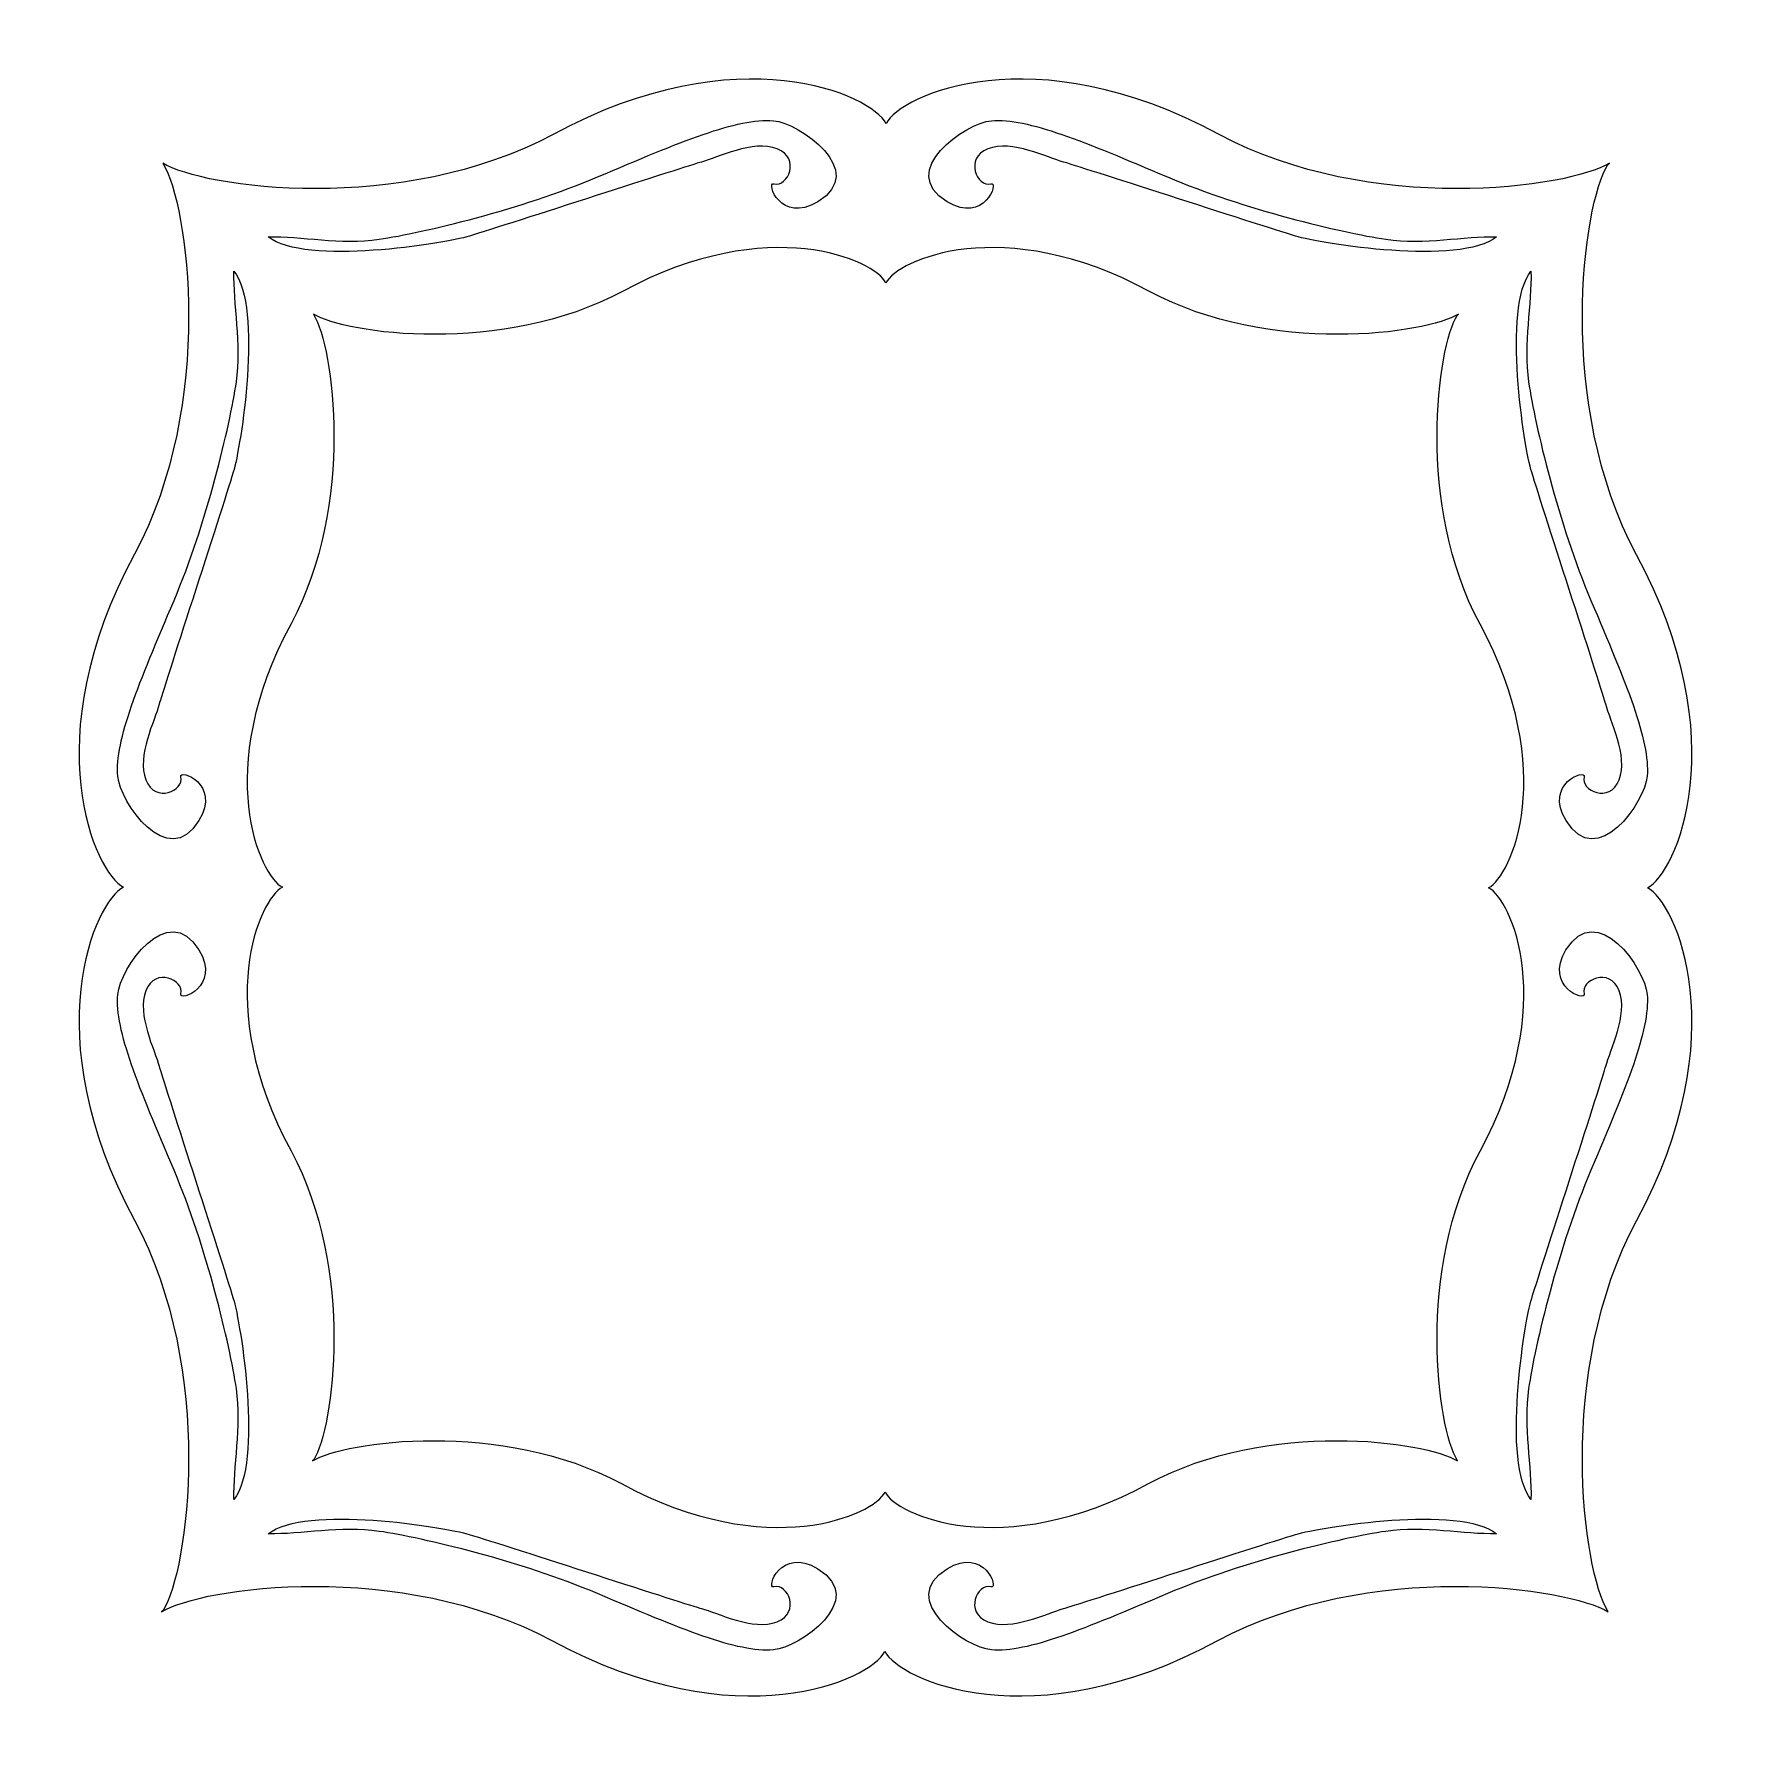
# Model space of a CAD drawing. Header units: centimetres. Extents: x -11.5 to 11.6, y -11.7 to 11.4.
import ezdxf

# ---------------------------------------------------------------- set-up
doc = ezdxf.new("R2010")
doc.units = ezdxf.units.CM
doc.header["$MEASUREMENT"] = 0
doc.layers.add('Camada 1', color=7, linetype='Continuous')

msp = doc.modelspace()

# ---------------------------------------------------------------- linework, layer by layer
at = {"layer": 'Camada 1'}
msp.add_open_spline([(9.81595, 9.62455), (9.47683, 9.09157), (9.10263, 6.38782), (10.20356, 4.3432), (10.20356, 4.3432), (11.56024, 1.82365), (10.73656, 0.03091), (10.34892, -0.16292), (10.34892, -0.16292), (10.73651, -0.35673), (11.56024, -2.14952), (10.20356, -4.66909), (10.20356, -4.66909), (9.10263, -6.71368), (9.47678, -9.41749), (9.81595, -9.95044), (9.81595, -9.95044), (9.81595, -9.95044), (9.81934, -9.96362), (9.81934, -9.96362), (9.81934, -9.96362), (9.28634, -9.62448), (6.58259, -9.25025), (4.53799, -10.35123), (4.53799, -10.35123), (2.01842, -11.70785), (0.2257, -10.88421), (0.03184, -10.49657), (0.03184, -10.49657), (-0.16197, -10.88416), (-1.95473, -11.70786), (-4.47428, -10.35123), (-4.47428, -10.35123), (-6.5189, -9.25025), (-9.22265, -9.62442), (-9.75563, -9.96362), (-9.75563, -9.96362), (-9.75563, -9.96362), (-9.73658, -9.94208), (-9.73658, -9.94208), (-9.73658, -9.94208), (-9.39741, -9.40908), (-9.02326, -6.70535), (-10.12419, -4.66073), (-10.12419, -4.66073), (-11.48087, -2.14118), (-10.65717, -0.34844), (-10.26955, -0.15461), (-10.26955, -0.15461), (-10.65716, 0.0392), (-11.48087, 1.83196), (-10.12419, 4.35156), (-10.12419, 4.35156), (-9.02323, 6.39618), (-9.3974, 9.09993), (-9.73657, 9.63291), (-9.73657, 9.63291), (-9.73657, 9.63291), (-9.73993, 9.64609), (-9.73993, 9.64609), (-9.73993, 9.64609), (-9.20695, 9.30692), (-6.5032, 8.93277), (-4.45858, 10.0337), (-4.45858, 10.0337), (-1.93901, 11.39038), (-0.14627, 10.56668), (0.04759, 10.17906), (0.04759, 10.17906), (0.24137, 10.56667), (2.03416, 11.39038), (4.55371, 10.0337), (4.55371, 10.0337), (6.59833, 8.93274), (9.30211, 9.30692), (9.83506, 9.64609), (9.83506, 9.64609), (9.83506, 9.64609), (9.81595, 9.62455), (9.81595, 9.62455)], degree=3, knots=[0, 0, 0, 0, 0.04761905, 0.04761905, 0.04761905, 0.04761905, 0.0952381, 0.0952381, 0.0952381, 0.0952381, 0.14285714, 0.14285714, 0.14285714, 0.14285714, 0.19047619, 0.19047619, 0.19047619, 0.19047619, 0.23809524, 0.23809524, 0.23809524, 0.23809524, 0.28571429, 0.28571429, 0.28571429, 0.28571429, 0.33333333, 0.33333333, 0.33333333, 0.33333333, 0.38095238, 0.38095238, 0.38095238, 0.38095238, 0.42857143, 0.42857143, 0.42857143, 0.42857143, 0.47619048, 0.47619048, 0.47619048, 0.47619048, 0.52380952, 0.52380952, 0.52380952, 0.52380952, 0.57142857, 0.57142857, 0.57142857, 0.57142857, 0.61904762, 0.61904762, 0.61904762, 0.61904762, 0.66666667, 0.66666667, 0.66666667, 0.66666667, 0.71428571, 0.71428571, 0.71428571, 0.71428571, 0.76190476, 0.76190476, 0.76190476, 0.76190476, 0.80952381, 0.80952381, 0.80952381, 0.80952381, 0.85714286, 0.85714286, 0.85714286, 0.85714286, 0.9047619, 0.9047619, 0.9047619, 0.9047619, 1, 1, 1, 1], dxfattribs=at)
at = {"layer": 'Camada 1', "color": 7}
for points, knots in [([(-0.87671, 9.12054), (-0.18234, 9.54149), (-1.13293, 10.19052), (-1.47692, 10.21896), (-1.47692, 10.21896), (-1.965, 10.25928), (-2.73668, 9.93363), (-3.85674, 9.45757), (-3.85674, 9.45757), (-4.88475, 9.02061), (-6.21553, 8.70237), (-6.81309, 8.61437), (-6.81309, 8.61437), (-7.3331, 8.5378), (-7.87137, 8.65898), (-8.31188, 8.64673), (-8.31188, 8.64673), (-7.81938, 8.25065), (-5.92428, 8.55413), (-5.5918, 8.65607), (-5.5918, 8.65607), (-5.03512, 8.82683), (-2.61765, 9.61487), (-2.45077, 9.65881), (-2.45077, 9.65881), (-2.23603, 9.71533), (-1.75253, 9.96554), (-1.42741, 9.83889), (-1.42741, 9.83889), (-1.10234, 9.71226), (-1.28295, 9.31414), (-1.46906, 9.36492), (-1.46906, 9.36492), (-1.58608, 9.39685), (-1.37585, 8.81797), (-0.87671, 9.12054)], [0, 0, 0, 0, 0.1, 0.1, 0.1, 0.1, 0.2, 0.2, 0.2, 0.2, 0.3, 0.3, 0.3, 0.3, 0.4, 0.4, 0.4, 0.4, 0.5, 0.5, 0.5, 0.5, 0.6, 0.6, 0.6, 0.6, 0.7, 0.7, 0.7, 0.7, 0.8, 0.8, 0.8, 0.8, 1, 1, 1, 1]), ([(1.46678, 9.36491), (1.28067, 9.31411), (1.10004, 9.71223), (1.42513, 9.83888), (1.42513, 9.83888), (1.75025, 9.96554), (2.23375, 9.71532), (2.44846, 9.6588), (2.44846, 9.6588), (2.61536, 9.61485), (5.03283, 8.82682), (5.58951, 8.65606), (5.58951, 8.65606), (5.92193, 8.55409), (7.81704, 8.25064), (8.30959, 8.64672), (8.30959, 8.64672), (7.86909, 8.65897), (7.33082, 8.53779), (6.8108, 8.61436), (6.8108, 8.61436), (6.21324, 8.70236), (4.88246, 9.0206), (3.85448, 9.45756), (3.85448, 9.45756), (2.73442, 9.93362), (1.96274, 10.2593), (1.47466, 10.21895), (1.47466, 10.21895), (1.13068, 10.19051), (0.18008, 9.54148), (0.87445, 9.12053), (0.87445, 9.12053), (1.37352, 8.81797), (1.58373, 9.39685), (1.46678, 9.36491)], [0, 0, 0, 0, 0.1, 0.1, 0.1, 0.1, 0.2, 0.2, 0.2, 0.2, 0.3, 0.3, 0.3, 0.3, 0.4, 0.4, 0.4, 0.4, 0.5, 0.5, 0.5, 0.5, 0.6, 0.6, 0.6, 0.6, 0.7, 0.7, 0.7, 0.7, 0.8, 0.8, 0.8, 0.8, 1, 1, 1, 1]), ([(7.77763, 7.58474), (7.50918, 7.16289), (7.21304, 5.02286), (8.08447, 3.40453), (8.08447, 3.40453), (9.15826, 1.41031), (8.5063, -0.00862), (8.19954, -0.16208), (8.19954, -0.16208), (8.5063, -0.31549), (9.15826, -1.73447), (8.08447, -3.72872), (8.08447, -3.72872), (7.21304, -5.34702), (7.50921, -7.4871), (7.77763, -7.90893), (7.77763, -7.90893), (7.77763, -7.90893), (7.7803, -7.91935), (7.7803, -7.91935), (7.7803, -7.91935), (7.35845, -7.6509), (5.21842, -7.3547), (3.60012, -8.22616), (3.60012, -8.22616), (1.60588, -9.29995), (0.18694, -8.64801), (0.03348, -8.3412), (0.03348, -8.3412), (-0.1199, -8.64801), (-1.53889, -9.29994), (-3.5331, -8.22616), (-3.5331, -8.22616), (-5.15142, -7.3547), (-7.29145, -7.6509), (-7.71331, -7.91935), (-7.71331, -7.91935), (-7.71331, -7.91935), (-7.69823, -7.90231), (-7.69823, -7.90231), (-7.69823, -7.90231), (-7.42978, -7.48043), (-7.13364, -5.3404), (-8.00501, -3.72208), (-8.00501, -3.72208), (-9.07882, -1.72786), (-8.42686, -0.3089), (-8.12008, -0.15547), (-8.12008, -0.15547), (-8.42689, -0.00206), (-9.07885, 1.4169), (-8.00501, 3.41114), (-8.00501, 3.41114), (-7.1336, 5.02946), (-7.42978, 7.16949), (-7.69823, 7.59135), (-7.69823, 7.59135), (-7.69823, 7.59135), (-7.7009, 7.6018), (-7.7009, 7.6018), (-7.7009, 7.6018), (-7.27905, 7.33335), (-5.13902, 7.03721), (-3.52069, 7.90858), (-3.52069, 7.90858), (-1.52645, 8.98239), (-0.10746, 8.33043), (0.04597, 8.02365), (0.04597, 8.02365), (0.19935, 8.33046), (1.61834, 8.98242), (3.61255, 7.90858), (3.61255, 7.90858), (5.23087, 7.03717), (7.37093, 7.33332), (7.79276, 7.6018), (7.79276, 7.6018), (7.79276, 7.6018), (7.77763, 7.58474), (7.77763, 7.58474)], [0, 0, 0, 0, 0.04761905, 0.04761905, 0.04761905, 0.04761905, 0.0952381, 0.0952381, 0.0952381, 0.0952381, 0.14285714, 0.14285714, 0.14285714, 0.14285714, 0.19047619, 0.19047619, 0.19047619, 0.19047619, 0.23809524, 0.23809524, 0.23809524, 0.23809524, 0.28571429, 0.28571429, 0.28571429, 0.28571429, 0.33333333, 0.33333333, 0.33333333, 0.33333333, 0.38095238, 0.38095238, 0.38095238, 0.38095238, 0.42857143, 0.42857143, 0.42857143, 0.42857143, 0.47619048, 0.47619048, 0.47619048, 0.47619048, 0.52380952, 0.52380952, 0.52380952, 0.52380952, 0.57142857, 0.57142857, 0.57142857, 0.57142857, 0.61904762, 0.61904762, 0.61904762, 0.61904762, 0.66666667, 0.66666667, 0.66666667, 0.66666667, 0.71428571, 0.71428571, 0.71428571, 0.71428571, 0.76190476, 0.76190476, 0.76190476, 0.76190476, 0.80952381, 0.80952381, 0.80952381, 0.80952381, 0.85714286, 0.85714286, 0.85714286, 0.85714286, 0.9047619, 0.9047619, 0.9047619, 0.9047619, 1, 1, 1, 1]), ([(-9.49501, 1.33904), (-9.44421, 1.15293), (-9.84233, 0.9723), (-9.96898, 1.29739), (-9.96898, 1.29739), (-10.09564, 1.62251), (-9.84542, 2.10598), (-9.7889, 2.32072), (-9.7889, 2.32072), (-9.74495, 2.48759), (-8.95692, 4.90506), (-8.78616, 5.46175), (-8.78616, 5.46175), (-8.68419, 5.7942), (-8.38074, 7.6893), (-8.77682, 8.18183), (-8.77682, 8.18183), (-8.78907, 7.74133), (-8.66789, 7.20306), (-8.74446, 6.68307), (-8.74446, 6.68307), (-8.83246, 6.08551), (-9.1507, 4.75473), (-9.58766, 3.72672), (-9.58766, 3.72672), (-10.06372, 2.60666), (-10.3894, 1.83498), (-10.34905, 1.3469), (-10.34905, 1.3469), (-10.32061, 1.00292), (-9.67158, 0.05232), (-9.25063, 0.74669), (-9.25063, 0.74669), (-8.94804, 1.24575), (-9.52692, 1.45599), (-9.49501, 1.33904)], [0, 0, 0, 0, 0.1, 0.1, 0.1, 0.1, 0.2, 0.2, 0.2, 0.2, 0.3, 0.3, 0.3, 0.3, 0.4, 0.4, 0.4, 0.4, 0.5, 0.5, 0.5, 0.5, 0.6, 0.6, 0.6, 0.6, 0.7, 0.7, 0.7, 0.7, 0.8, 0.8, 0.8, 0.8, 1, 1, 1, 1]), ([(9.24826, 0.74661), (9.66921, 0.05224), (10.31824, 1.00283), (10.34673, 1.34682), (10.34673, 1.34682), (10.387, 1.8349), (10.06138, 2.60658), (9.58534, 3.72664), (9.58534, 3.72664), (9.14835, 4.75465), (8.83014, 6.08543), (8.74214, 6.68299), (8.74214, 6.68299), (8.66554, 7.203), (8.78678, 7.74127), (8.77453, 8.18175), (8.77453, 8.18175), (8.37845, 7.68925), (8.68193, 5.79415), (8.7839, 5.46167), (8.7839, 5.46167), (8.95464, 4.90499), (9.7427, 2.48752), (9.78662, 2.32064), (9.78662, 2.32064), (9.84316, 2.1059), (10.09338, 1.62243), (9.96672, 1.29731), (9.96672, 1.29731), (9.84009, 0.97222), (9.44195, 1.15285), (9.49275, 1.33896), (9.49275, 1.33896), (9.52456, 1.45599), (8.94568, 1.24575), (9.24826, 0.74661)], [0, 0, 0, 0, 0.1, 0.1, 0.1, 0.1, 0.2, 0.2, 0.2, 0.2, 0.3, 0.3, 0.3, 0.3, 0.4, 0.4, 0.4, 0.4, 0.5, 0.5, 0.5, 0.5, 0.6, 0.6, 0.6, 0.6, 0.7, 0.7, 0.7, 0.7, 0.8, 0.8, 0.8, 0.8, 1, 1, 1, 1]), ([(-9.25061, -1.00448), (-9.67156, -0.31013), (-10.32059, -1.26073), (-10.34903, -1.60471), (-10.34903, -1.60471), (-10.38935, -2.09279), (-10.0637, -2.86447), (-9.58764, -3.98453), (-9.58764, -3.98453), (-9.15068, -5.01254), (-8.83244, -6.34329), (-8.74444, -6.94085), (-8.74444, -6.94085), (-8.66787, -7.46086), (-8.78905, -7.99913), (-8.7768, -8.43964), (-8.7768, -8.43964), (-8.38072, -7.94714), (-8.6842, -6.05204), (-8.78614, -5.71956), (-8.78614, -5.71956), (-8.9569, -5.16288), (-9.74494, -2.74541), (-9.78888, -2.57851), (-9.78888, -2.57851), (-9.8454, -2.3638), (-10.09561, -1.8803), (-9.96896, -1.55518), (-9.96896, -1.55518), (-9.84233, -1.23009), (-9.44421, -1.41072), (-9.49499, -1.59683), (-9.49499, -1.59683), (-9.52692, -1.71383), (-8.94804, -1.50361), (-9.25061, -1.00448)], [0, 0, 0, 0, 0.1, 0.1, 0.1, 0.1, 0.2, 0.2, 0.2, 0.2, 0.3, 0.3, 0.3, 0.3, 0.4, 0.4, 0.4, 0.4, 0.5, 0.5, 0.5, 0.5, 0.6, 0.6, 0.6, 0.6, 0.7, 0.7, 0.7, 0.7, 0.8, 0.8, 0.8, 0.8, 1, 1, 1, 1]), ([(9.49263, -1.59688), (9.44183, -1.41077), (9.83998, -1.23014), (9.9666, -1.55523), (9.9666, -1.55523), (10.09326, -1.88035), (9.84304, -2.36385), (9.7865, -2.57856), (9.7865, -2.57856), (9.74258, -2.74546), (8.95452, -5.16293), (8.78378, -5.71959), (8.78378, -5.71959), (8.68181, -6.05204), (8.37839, -7.94714), (8.77441, -8.43969), (8.77441, -8.43969), (8.78666, -7.99919), (8.66548, -7.46092), (8.74202, -6.9409), (8.74202, -6.9409), (8.83002, -6.34334), (9.14826, -5.01256), (9.58522, -3.98458), (9.58522, -3.98458), (10.06126, -2.86452), (10.38693, -2.09284), (10.34661, -1.60476), (10.34661, -1.60476), (10.31817, -1.26078), (9.66914, -0.31018), (9.24814, -1.00455), (9.24814, -1.00455), (8.94568, -1.50361), (9.52456, -1.71383), (9.49263, -1.59688)], [0, 0, 0, 0, 0.1, 0.1, 0.1, 0.1, 0.2, 0.2, 0.2, 0.2, 0.3, 0.3, 0.3, 0.3, 0.4, 0.4, 0.4, 0.4, 0.5, 0.5, 0.5, 0.5, 0.6, 0.6, 0.6, 0.6, 0.7, 0.7, 0.7, 0.7, 0.8, 0.8, 0.8, 0.8, 1, 1, 1, 1]), ([(-1.46914, -9.62272), (-1.28303, -9.57192), (-1.10243, -9.97007), (-1.42749, -10.09669), (-1.42749, -10.09669), (-1.75261, -10.22335), (-2.23611, -9.97313), (-2.45085, -9.91659), (-2.45085, -9.91659), (-2.61772, -9.87267), (-5.03519, -9.08461), (-5.59188, -8.91387), (-5.59188, -8.91387), (-5.92433, -8.8119), (-7.81943, -8.50848), (-8.31196, -8.9045), (-8.31196, -8.9045), (-7.87146, -8.91678), (-7.33319, -8.7956), (-6.81317, -8.87214), (-6.81317, -8.87214), (-6.21561, -8.96014), (-4.88483, -9.27838), (-3.85682, -9.71534), (-3.85682, -9.71534), (-2.73676, -10.19138), (-1.96508, -10.51705), (-1.477, -10.47673), (-1.477, -10.47673), (-1.13302, -10.44829), (-0.18242, -9.79926), (-0.87679, -9.37826), (-0.87679, -9.37826), (-1.37585, -9.07578), (-1.58608, -9.65466), (-1.46914, -9.62272)], [0, 0, 0, 0, 0.1, 0.1, 0.1, 0.1, 0.2, 0.2, 0.2, 0.2, 0.3, 0.3, 0.3, 0.3, 0.4, 0.4, 0.4, 0.4, 0.5, 0.5, 0.5, 0.5, 0.6, 0.6, 0.6, 0.6, 0.7, 0.7, 0.7, 0.7, 0.8, 0.8, 0.8, 0.8, 1, 1, 1, 1]), ([(0.87433, -9.37835), (0.17998, -9.7993), (1.13058, -10.44833), (1.47456, -10.47682), (1.47456, -10.47682), (1.96264, -10.51709), (2.73432, -10.19147), (3.85438, -9.71543), (3.85438, -9.71543), (4.88239, -9.27844), (6.21314, -8.96023), (6.8107, -8.87223), (6.8107, -8.87223), (7.33071, -8.79563), (7.86898, -8.91687), (8.30949, -8.90462), (8.30949, -8.90462), (7.81699, -8.50854), (5.92189, -8.81202), (5.58941, -8.91399), (5.58941, -8.91399), (5.03273, -9.08473), (2.61526, -9.87279), (2.44836, -9.91671), (2.44836, -9.91671), (2.23365, -9.97325), (1.75015, -10.22347), (1.42503, -10.09681), (1.42503, -10.09681), (1.09994, -9.97018), (1.28057, -9.57204), (1.46668, -9.62284), (1.46668, -9.62284), (1.58373, -9.65466), (1.37352, -9.07578), (0.87433, -9.37835)], [0, 0, 0, 0, 0.1, 0.1, 0.1, 0.1, 0.2, 0.2, 0.2, 0.2, 0.3, 0.3, 0.3, 0.3, 0.4, 0.4, 0.4, 0.4, 0.5, 0.5, 0.5, 0.5, 0.6, 0.6, 0.6, 0.6, 0.7, 0.7, 0.7, 0.7, 0.8, 0.8, 0.8, 0.8, 1, 1, 1, 1])]:
    msp.add_open_spline(points, degree=3, knots=knots, dxfattribs=at)

doc.saveas('drawing.dxf')
